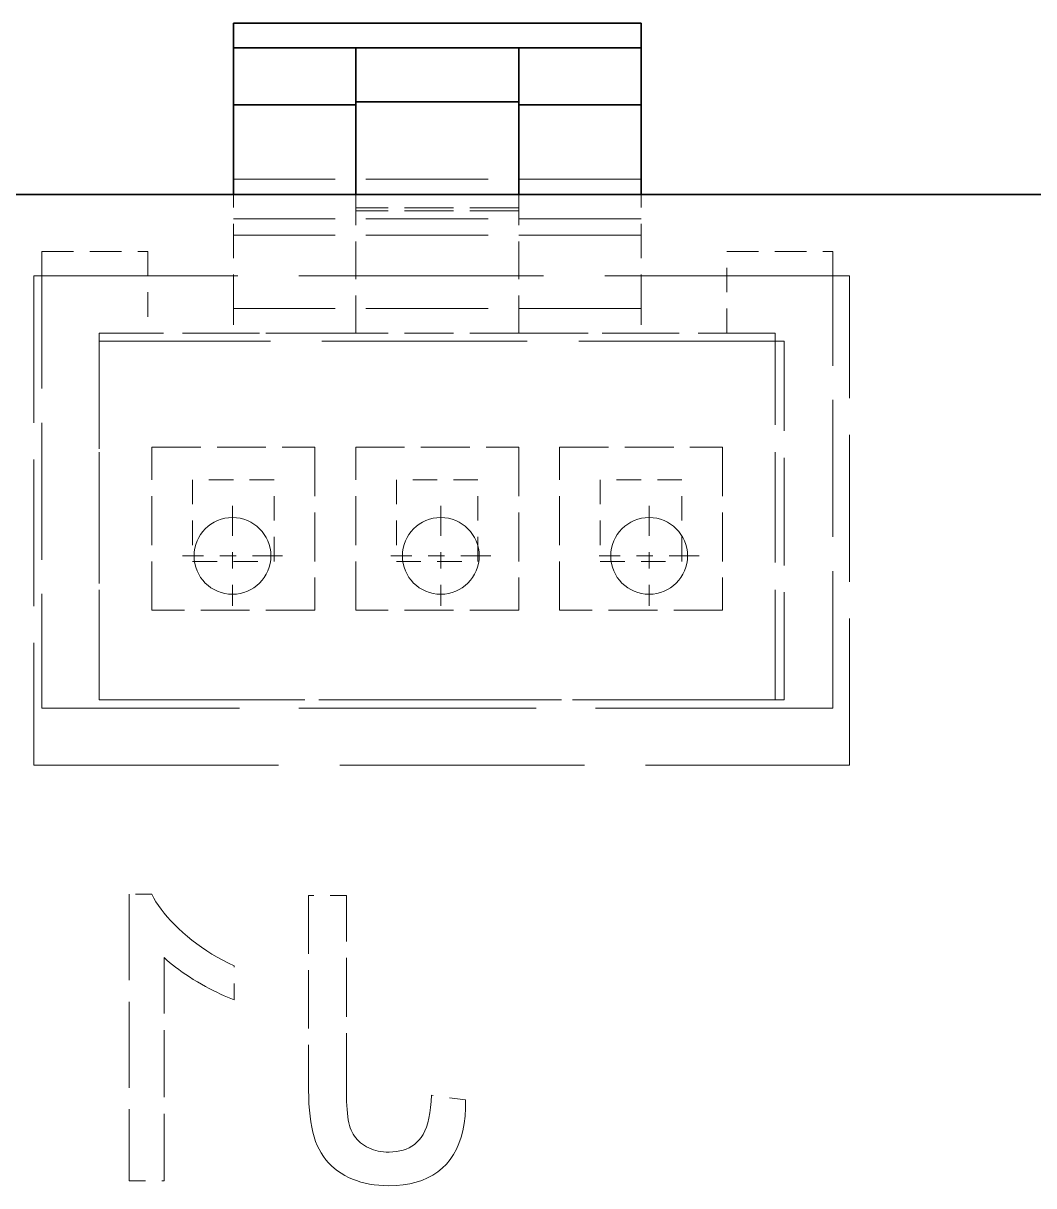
# Model space of a CAD drawing. Extents: x 23 to 417, y 3 to 294.
# Drawn here: x 241.01 to 247.21, y 143.61 to 150.74 of the extents above; entities that cross this region are included whole.
import ezdxf

# ---------------------------------------------------------------- set-up
doc = ezdxf.new("R2010")
doc.units = 0
doc.linetypes.add('DASHDOT', pattern=[18.5, 12, -3, 0.5, -3])
doc.linetypes.add('DASHED', pattern=[15, 12, -3])
doc.layers.get('0').update_dxf_attribs({"lineweight": 13})

# ---------------------------------------------------------------- blocks, each defined once
blk = doc.blocks.new('BLOCK3512')
at = {"color": 7, "linetype": 'DASHDOT', "lineweight": 13, "ltscale": 0.030627}
for p, q in [((-53.511, 44.479), (-53.511, 43.254)), ((-52.898, 43.867), (-54.123, 43.867))]:
    blk.add_line(p, q, dxfattribs=at)
blk = doc.blocks.new('BLOCK3513')
at = {"color": 7, "linetype": 'DASHDOT', "lineweight": 13, "ltscale": 0.030627}
for p, q in [((-56.066, 44.479), (-56.066, 43.254)), ((-55.453, 43.867), (-56.678, 43.867))]:
    blk.add_line(p, q, dxfattribs=at)
blk = doc.blocks.new('BLOCK3517')
at = {"color": 7, "linetype": 'DASHDOT', "lineweight": 13, "ltscale": 0.030627}
for p, q in [((-50.956, 44.479), (-50.956, 43.254)), ((-50.343, 43.867), (-51.568, 43.867))]:
    blk.add_line(p, q, dxfattribs=at)
blk = doc.blocks.new('BLOCK3528')
at = {"color": 7, "lineweight": 35, "ltscale": 0.0075}
for p, q in [((-56.055, 50.1), (-56.055, 50.4)), ((-51.055, 50.1), (-51.055, 50.4))]:
    blk.add_line(p, q, dxfattribs=at)
at = {"color": 7, "lineweight": 35, "ltscale": 0.125}
blk.add_line((-51.055, 50.4), (-56.055, 50.4), dxfattribs=at)
at = {"color": 7, "lineweight": 35, "ltscale": 0.0175}
for p, q in [((-56.055, 49.4), (-56.055, 50.1)), ((-51.055, 49.4), (-51.055, 50.1))]:
    blk.add_line(p, q, dxfattribs=at)
at = {"color": 7, "lineweight": 35, "ltscale": 0.0375}
for p, q in [((-54.555, 50.1), (-56.055, 50.1)), ((-51.055, 50.1), (-52.555, 50.1)), ((-54.555, 49.4), (-56.055, 49.4)), ((-51.055, 49.4), (-52.555, 49.4))]:
    blk.add_line(p, q, dxfattribs=at)
at = {"color": 7, "lineweight": 35, "ltscale": 0.016587}
for p, q in [((-54.555, 49.436), (-54.555, 50.1)), ((-52.555, 49.436), (-52.555, 50.1))]:
    blk.add_line(p, q, dxfattribs=at)
at = {"color": 7, "lineweight": 35, "ltscale": 0.05}
for p, q in [((-52.555, 50.1), (-54.555, 50.1)), ((-52.555, 49.436), (-54.555, 49.436))]:
    blk.add_line(p, q, dxfattribs=at)
at = {"color": 7, "lineweight": 35, "ltscale": 0.0275}
for p, q in [((-56.055, 48.3), (-56.055, 49.4)), ((-51.055, 48.3), (-51.055, 49.4))]:
    blk.add_line(p, q, dxfattribs=at)
at = {"color": 7, "lineweight": 35, "ltscale": 0.028413}
for p, q in [((-54.555, 48.3), (-54.555, 49.436)), ((-52.555, 48.3), (-52.555, 49.436))]:
    blk.add_line(p, q, dxfattribs=at)
at = {"color": 7, "linetype": 'DASHED', "lineweight": 13, "ltscale": 0.125}
for p, q in [((-51.055, 48.486), (-56.055, 48.486)), ((-51.055, 47.999), (-56.055, 47.999)), ((-51.055, 47.8), (-56.055, 47.8)), ((-51.055, 46.9), (-56.055, 46.9)), ((-51.055, 46.9), (-56.055, 46.9))]:
    blk.add_line(p, q, dxfattribs=at)
at = {"color": 7, "lineweight": 35}
blk.add_line((-81, 48.3), (-11.7, 48.3), dxfattribs=at)
at = {"color": 7, "linetype": 'DASHED', "lineweight": 13, "ltscale": 0.035}
for p, q in [((-56.055, 46.9), (-56.055, 48.3)), ((-51.055, 46.9), (-51.055, 48.3))]:
    blk.add_line(p, q, dxfattribs=at)
at = {"color": 7, "linetype": 'DASHED', "lineweight": 13, "ltscale": 0.004087}
for p, q in [((-54.555, 48.136), (-54.555, 48.3)), ((-52.555, 48.136), (-52.555, 48.3))]:
    blk.add_line(p, q, dxfattribs=at)
at = {"color": 7, "linetype": 'DASHED', "lineweight": 13, "ltscale": 0.038413}
for p, q in [((-54.555, 46.6), (-54.555, 48.136)), ((-52.555, 46.6), (-52.555, 48.136))]:
    blk.add_line(p, q, dxfattribs=at)
at = {"color": 7, "linetype": 'DASHED', "lineweight": 13, "ltscale": 0.05}
for p, q in [((-52.555, 48.136), (-54.555, 48.136)), ((-52.555, 48.1), (-54.555, 48.1)), ((-52.555, 46.6), (-54.555, 46.6)), ((-57.055, 45.2), (-55.055, 45.2)), ((-57.055, 43.2), (-57.055, 45.2)), ((-55.055, 45.2), (-55.055, 43.2)), ((-54.555, 45.2), (-52.555, 45.2)), ((-54.555, 43.2), (-54.555, 45.2)), ((-52.555, 45.2), (-52.555, 43.2)), ((-52.055, 45.2), (-50.055, 45.2)), ((-52.055, 43.2), (-52.055, 45.2)), ((-50.055, 45.2), (-50.055, 43.2)), ((-55.055, 43.2), (-57.055, 43.2)), ((-52.555, 43.2), (-54.555, 43.2)), ((-50.055, 43.2), (-52.055, 43.2))]:
    blk.add_line(p, q, dxfattribs=at)
at = {"color": 7, "linetype": 'DASHED', "lineweight": 13, "ltscale": 0.0325}
for p, q in [((-58.405, 47.6), (-57.105, 47.6)), ((-50.005, 47.6), (-48.705, 47.6))]:
    blk.add_line(p, q, dxfattribs=at)
at = {"color": 7, "linetype": 'DASHED', "lineweight": 13, "ltscale": 0.14}
for p, q in [((-58.405, 47.6), (-58.405, 42)), ((-48.705, 42), (-48.705, 47.6))]:
    blk.add_line(p, q, dxfattribs=at)
at = {"color": 7, "linetype": 'DASHED', "lineweight": 13, "ltscale": 0.025}
for p, q in [((-57.105, 47.6), (-57.105, 46.6)), ((-50.005, 46.6), (-50.005, 47.6)), ((-55.555, 44.8), (-56.555, 44.8)), ((-56.555, 44.8), (-56.555, 43.8)), ((-55.555, 43.8), (-55.555, 44.8)), ((-53.055, 44.8), (-54.055, 44.8)), ((-54.055, 44.8), (-54.055, 43.8)), ((-53.055, 43.8), (-53.055, 44.8)), ((-50.555, 44.8), (-51.555, 44.8)), ((-51.555, 44.8), (-51.555, 43.8)), ((-50.555, 43.8), (-50.555, 44.8)), ((-56.555, 43.8), (-55.555, 43.8)), ((-54.055, 43.8), (-53.055, 43.8)), ((-51.555, 43.8), (-50.555, 43.8))]:
    blk.add_line(p, q, dxfattribs=at)
at = {"color": 7, "linetype": 'DASHED', "lineweight": 13, "ltscale": 0.25}
for p, q in [((-48.5, 47.3), (-58.5, 47.3)), ((-58.5, 41.3), (-48.5, 41.3))]:
    blk.add_line(p, q, dxfattribs=at)
at = {"color": 7, "linetype": 'DASHED', "lineweight": 13, "ltscale": 0.15}
for p, q in [((-58.5, 47.3), (-58.5, 41.3)), ((-48.5, 41.3), (-48.5, 47.3))]:
    blk.add_line(p, q, dxfattribs=at)
at = {"color": 7, "linetype": 'DASHED', "lineweight": 13, "ltscale": 0.0075}
for p, q in [((-56.055, 46.9), (-56.055, 46.6)), ((-51.055, 46.9), (-51.055, 46.6))]:
    blk.add_line(p, q, dxfattribs=at)
at = {"color": 7, "linetype": 'DASHED', "lineweight": 13, "ltscale": 0.1125}
for p, q in [((-57.7, 42.1), (-57.7, 46.6)), ((-49.41, 42.1), (-49.41, 46.6))]:
    blk.add_line(p, q, dxfattribs=at)
at = {"color": 7, "linetype": 'DASHED', "lineweight": 13, "ltscale": 0.078625}
for p, q in [((-54.555, 46.6), (-57.7, 46.6)), ((-49.41, 46.6), (-52.555, 46.6))]:
    blk.add_line(p, q, dxfattribs=at)
at = {"color": 7, "linetype": 'DASHED', "lineweight": 13, "ltscale": 0.11}
for p, q in [((-57.7, 46.5), (-57.7, 42.1)), ((-49.3, 42.1), (-49.3, 46.5))]:
    blk.add_line(p, q, dxfattribs=at)
at = {"color": 7, "linetype": 'DASHED', "lineweight": 13, "ltscale": 0.21}
for p, q in [((-49.3, 46.5), (-57.7, 46.5)), ((-57.7, 42.1), (-49.3, 42.1))]:
    blk.add_line(p, q, dxfattribs=at)
at = {"color": 7, "linetype": 'DASHED', "lineweight": 13, "ltscale": 0.0375}
for p, q in [((-54.555, 46.6), (-56.055, 46.6)), ((-51.055, 46.6), (-52.555, 46.6))]:
    blk.add_line(p, q, dxfattribs=at)
at = {"color": 7, "linetype": 'DASHED', "lineweight": 13, "ltscale": 0.20725}
blk.add_line((-49.41, 42.1), (-57.7, 42.1), dxfattribs=at)
at = {"color": 7, "linetype": 'DASHED', "lineweight": 13, "ltscale": 0.2425}
blk.add_line((-48.705, 42), (-58.405, 42), dxfattribs=at)
at = {"color": 7, "linetype": 'DASHED', "lineweight": 13, "ltscale": 0.006923}
blk.add_line((-57.056, 39.716), (-57.333, 39.716), dxfattribs=at)
at = {"color": 7, "linetype": 'DASHED', "lineweight": 13, "ltscale": 0.087858}
blk.add_line((-57.333, 39.716), (-57.333, 36.201), dxfattribs=at)
at = {"color": 7, "linetype": 'DASHED', "lineweight": 13, "ltscale": 0.001286}
blk.add_line((-57.032, 39.67), (-57.056, 39.716), dxfattribs=at)
at = {"color": 7, "linetype": 'DASHED', "lineweight": 13, "ltscale": 0.001331}
blk.add_line((-57.005, 39.624), (-57.032, 39.67), dxfattribs=at)
at = {"color": 7, "linetype": 'DASHED', "lineweight": 13, "ltscale": 0.011579}
blk.add_line((-54.669, 39.701), (-55.132, 39.701), dxfattribs=at)
at = {"color": 7, "linetype": 'DASHED', "lineweight": 13, "ltscale": 0.059627}
blk.add_line((-55.132, 39.701), (-55.132, 37.316), dxfattribs=at)
at = {"color": 7, "linetype": 'DASHED', "lineweight": 13, "ltscale": 0.060283}
blk.add_line((-54.669, 37.29), (-54.669, 39.701), dxfattribs=at)
at = {"color": 7, "linetype": 'DASHED', "lineweight": 13, "ltscale": 0.001379}
blk.add_line((-56.975, 39.578), (-57.005, 39.624), dxfattribs=at)
at = {"color": 7, "linetype": 'DASHED', "lineweight": 13, "ltscale": 0.00143}
blk.add_line((-56.941, 39.532), (-56.975, 39.578), dxfattribs=at)
at = {"color": 7, "linetype": 'DASHED', "lineweight": 13, "ltscale": 0.001483}
blk.add_line((-56.905, 39.485), (-56.941, 39.532), dxfattribs=at)
at = {"color": 7, "linetype": 'DASHED', "lineweight": 13, "ltscale": 0.001538}
blk.add_line((-56.865, 39.438), (-56.905, 39.485), dxfattribs=at)
at = {"color": 7, "linetype": 'DASHED', "lineweight": 13, "ltscale": 0.001595}
blk.add_line((-56.822, 39.391), (-56.865, 39.438), dxfattribs=at)
at = {"color": 7, "linetype": 'DASHED', "lineweight": 13, "ltscale": 0.001655}
blk.add_line((-56.776, 39.344), (-56.822, 39.391), dxfattribs=at)
at = {"color": 7, "linetype": 'DASHED', "lineweight": 13, "ltscale": 0.001715}
blk.add_line((-56.727, 39.296), (-56.776, 39.344), dxfattribs=at)
at = {"color": 7, "linetype": 'DASHED', "lineweight": 13, "ltscale": 0.001778}
blk.add_line((-56.674, 39.248), (-56.727, 39.296), dxfattribs=at)
at = {"color": 7, "linetype": 'DASHED', "lineweight": 13, "ltscale": 0.001814}
blk.add_line((-56.619, 39.2), (-56.674, 39.248), dxfattribs=at)
at = {"color": 7, "linetype": 'DASHED', "lineweight": 13, "ltscale": 0.001827}
blk.add_line((-56.563, 39.154), (-56.619, 39.2), dxfattribs=at)
at = {"color": 7, "linetype": 'DASHED', "lineweight": 13, "ltscale": 0.001839}
blk.add_line((-56.504, 39.109), (-56.563, 39.154), dxfattribs=at)
at = {"color": 7, "linetype": 'DASHED', "lineweight": 13, "ltscale": 0.001855}
blk.add_line((-56.444, 39.066), (-56.504, 39.109), dxfattribs=at)
at = {"color": 7, "linetype": 'DASHED', "lineweight": 13, "ltscale": 0.06846}
blk.add_line((-56.904, 36.201), (-56.904, 38.94), dxfattribs=at)
at = {"color": 7, "linetype": 'DASHED', "lineweight": 13, "ltscale": 0.00109}
blk.add_line((-56.904, 38.94), (-56.871, 38.91), dxfattribs=at)
at = {"color": 7, "linetype": 'DASHED', "lineweight": 13, "ltscale": 0.001872}
blk.add_line((-56.382, 39.024), (-56.444, 39.066), dxfattribs=at)
at = {"color": 7, "linetype": 'DASHED', "lineweight": 13, "ltscale": 0.00189}
blk.add_line((-56.318, 38.984), (-56.382, 39.024), dxfattribs=at)
at = {"color": 7, "linetype": 'DASHED', "lineweight": 13, "ltscale": 0.00191}
blk.add_line((-56.252, 38.945), (-56.318, 38.984), dxfattribs=at)
at = {"color": 7, "linetype": 'DASHED', "lineweight": 13, "ltscale": 0.001931}
blk.add_line((-56.185, 38.908), (-56.252, 38.945), dxfattribs=at)
at = {"color": 7, "linetype": 'DASHED', "lineweight": 13, "ltscale": 0.001126}
blk.add_line((-56.871, 38.91), (-56.838, 38.88), dxfattribs=at)
at = {"color": 7, "linetype": 'DASHED', "lineweight": 13, "ltscale": 0.001163}
for p, q in [((-56.838, 38.88), (-56.802, 38.851)), ((-56.169, 38.473), (-56.126, 38.454))]:
    blk.add_line(p, q, dxfattribs=at)
at = {"color": 7, "linetype": 'DASHED', "lineweight": 13, "ltscale": 0.001201}
blk.add_line((-56.802, 38.851), (-56.764, 38.821), dxfattribs=at)
at = {"color": 7, "linetype": 'DASHED', "lineweight": 13, "ltscale": 0.001239}
blk.add_line((-56.764, 38.821), (-56.724, 38.792), dxfattribs=at)
at = {"color": 7, "linetype": 'DASHED', "lineweight": 13, "ltscale": 0.001278}
blk.add_line((-56.724, 38.792), (-56.682, 38.762), dxfattribs=at)
at = {"color": 7, "linetype": 'DASHED', "lineweight": 13, "ltscale": 0.001955}
blk.add_line((-56.115, 38.872), (-56.185, 38.908), dxfattribs=at)
at = {"color": 7, "linetype": 'DASHED', "lineweight": 13, "ltscale": 0.001979}
blk.add_line((-56.044, 38.837), (-56.115, 38.872), dxfattribs=at)
at = {"color": 7, "linetype": 'DASHED', "lineweight": 13, "ltscale": 0.010385}
blk.add_line((-56.044, 38.422), (-56.044, 38.837), dxfattribs=at)
at = {"color": 7, "linetype": 'DASHED', "lineweight": 13, "ltscale": 0.001318}
blk.add_line((-56.682, 38.762), (-56.639, 38.732), dxfattribs=at)
at = {"color": 7, "linetype": 'DASHED', "lineweight": 13, "ltscale": 0.001358}
blk.add_line((-56.639, 38.732), (-56.593, 38.703), dxfattribs=at)
at = {"color": 7, "linetype": 'DASHED', "lineweight": 13, "ltscale": 0.001399}
blk.add_line((-56.593, 38.703), (-56.546, 38.673), dxfattribs=at)
at = {"color": 7, "linetype": 'DASHED', "lineweight": 13, "ltscale": 0.00144}
for p, q in [((-56.546, 38.673), (-56.496, 38.644)), ((-56.496, 38.644), (-56.447, 38.615))]:
    blk.add_line(p, q, dxfattribs=at)
at = {"color": 7, "linetype": 'DASHED', "lineweight": 13, "ltscale": 0.0014}
blk.add_line((-56.447, 38.615), (-56.398, 38.587), dxfattribs=at)
at = {"color": 7, "linetype": 'DASHED', "lineweight": 13, "ltscale": 0.00136}
blk.add_line((-56.398, 38.587), (-56.35, 38.561), dxfattribs=at)
at = {"color": 7, "linetype": 'DASHED', "lineweight": 13, "ltscale": 0.001319}
blk.add_line((-56.35, 38.561), (-56.303, 38.537), dxfattribs=at)
at = {"color": 7, "linetype": 'DASHED', "lineweight": 13, "ltscale": 0.00128}
for p, q in [((-56.303, 38.537), (-56.257, 38.514)), ((-54.776, 36.323), (-54.734, 36.295))]:
    blk.add_line(p, q, dxfattribs=at)
at = {"color": 7, "linetype": 'DASHED', "lineweight": 13, "ltscale": 0.00124}
blk.add_line((-56.257, 38.514), (-56.213, 38.493), dxfattribs=at)
at = {"color": 7, "linetype": 'DASHED', "lineweight": 13, "ltscale": 0.001202}
blk.add_line((-56.213, 38.493), (-56.169, 38.473), dxfattribs=at)
at = {"color": 7, "linetype": 'DASHED', "lineweight": 13, "ltscale": 0.001125}
blk.add_line((-56.126, 38.454), (-56.085, 38.437), dxfattribs=at)
at = {"color": 7, "linetype": 'DASHED', "lineweight": 13, "ltscale": 0.001087}
blk.add_line((-56.085, 38.437), (-56.044, 38.422), dxfattribs=at)
at = {"color": 7, "linetype": 'DASHED', "lineweight": 13, "ltscale": 0.002147}
blk.add_line((-55.132, 37.316), (-55.131, 37.23), dxfattribs=at)
at = {"color": 7, "linetype": 'DASHED', "lineweight": 13, "ltscale": 0.002049}
blk.add_line((-55.131, 37.23), (-55.128, 37.148), dxfattribs=at)
at = {"color": 7, "linetype": 'DASHED', "lineweight": 13, "ltscale": 0.001463}
blk.add_line((-54.668, 37.231), (-54.669, 37.29), dxfattribs=at)
at = {"color": 7, "linetype": 'DASHED', "lineweight": 13, "ltscale": 0.001382}
blk.add_line((-54.667, 37.176), (-54.668, 37.231), dxfattribs=at)
at = {"color": 7, "linetype": 'DASHED', "lineweight": 13, "ltscale": 0.001945}
blk.add_line((-53.626, 37.252), (-53.63, 37.174), dxfattribs=at)
at = {"color": 7, "linetype": 'DASHED', "lineweight": 13, "ltscale": 0.010542}
blk.add_line((-53.208, 37.194), (-53.626, 37.252), dxfattribs=at)
at = {"color": 7, "linetype": 'DASHED', "lineweight": 13, "ltscale": 0.001953}
blk.add_line((-55.128, 37.148), (-55.122, 37.07), dxfattribs=at)
at = {"color": 7, "linetype": 'DASHED', "lineweight": 13, "ltscale": 0.001301}
for p, q in [((-54.665, 37.124), (-54.667, 37.176)), ((-54.734, 36.295), (-54.689, 36.268))]:
    blk.add_line(p, q, dxfattribs=at)
at = {"color": 7, "linetype": 'DASHED', "lineweight": 13, "ltscale": 0.001221}
blk.add_line((-54.661, 37.075), (-54.665, 37.124), dxfattribs=at)
at = {"color": 7, "linetype": 'DASHED', "lineweight": 13, "ltscale": 0.001141}
blk.add_line((-54.657, 37.03), (-54.661, 37.075), dxfattribs=at)
at = {"color": 7, "linetype": 'DASHED', "lineweight": 13, "ltscale": 0.001705}
blk.add_line((-53.637, 37.101), (-53.646, 37.034), dxfattribs=at)
at = {"color": 7, "linetype": 'DASHED', "lineweight": 13, "ltscale": 0.001824}
blk.add_line((-53.63, 37.174), (-53.637, 37.101), dxfattribs=at)
at = {"color": 7, "linetype": 'DASHED', "lineweight": 13, "ltscale": 0.002425}
blk.add_line((-53.214, 36.996), (-53.208, 37.092), dxfattribs=at)
at = {"color": 7, "linetype": 'DASHED', "lineweight": 13, "ltscale": 0.00255}
blk.add_line((-53.208, 37.092), (-53.208, 37.194), dxfattribs=at)
at = {"color": 7, "linetype": 'DASHED', "lineweight": 13, "ltscale": 0.001859}
for p, q in [((-55.122, 37.07), (-55.115, 36.996)), ((-53.742, 36.208), (-53.673, 36.237))]:
    blk.add_line(p, q, dxfattribs=at)
at = {"color": 7, "linetype": 'DASHED', "lineweight": 13, "ltscale": 0.001767}
blk.add_line((-55.115, 36.996), (-55.105, 36.926), dxfattribs=at)
at = {"color": 7, "linetype": 'DASHED', "lineweight": 13, "ltscale": 0.001063}
blk.add_line((-54.652, 36.988), (-54.657, 37.03), dxfattribs=at)
at = {"color": 7, "linetype": 'DASHED', "lineweight": 13, "ltscale": 0.000984804}
blk.add_line((-54.645, 36.949), (-54.652, 36.988), dxfattribs=at)
at = {"color": 7, "linetype": 'DASHED', "lineweight": 13, "ltscale": 0.000908592}
blk.add_line((-54.638, 36.913), (-54.645, 36.949), dxfattribs=at)
at = {"color": 7, "linetype": 'DASHED', "lineweight": 13, "ltscale": 0.001477}
blk.add_line((-53.658, 36.971), (-53.671, 36.914), dxfattribs=at)
at = {"color": 7, "linetype": 'DASHED', "lineweight": 13, "ltscale": 0.001589}
blk.add_line((-53.646, 37.034), (-53.658, 36.971), dxfattribs=at)
at = {"color": 7, "linetype": 'DASHED', "lineweight": 13, "ltscale": 0.002308}
blk.add_line((-53.225, 36.904), (-53.214, 36.996), dxfattribs=at)
at = {"color": 7, "linetype": 'DASHED', "lineweight": 13, "ltscale": 0.001677}
blk.add_line((-55.105, 36.926), (-55.094, 36.86), dxfattribs=at)
at = {"color": 7, "linetype": 'DASHED', "lineweight": 13, "ltscale": 0.00159}
blk.add_line((-55.094, 36.86), (-55.08, 36.798), dxfattribs=at)
at = {"color": 7, "linetype": 'DASHED', "lineweight": 13, "ltscale": 0.001507}
blk.add_line((-55.08, 36.798), (-55.064, 36.74), dxfattribs=at)
at = {"color": 7, "linetype": 'DASHED', "lineweight": 13, "ltscale": 0.000834159}
blk.add_line((-54.63, 36.881), (-54.638, 36.913), dxfattribs=at)
at = {"color": 7, "linetype": 'DASHED', "lineweight": 13, "ltscale": 0.000761759}
blk.add_line((-54.621, 36.852), (-54.63, 36.881), dxfattribs=at)
at = {"color": 7, "linetype": 'DASHED', "lineweight": 13, "ltscale": 0.000720198}
blk.add_line((-54.611, 36.825), (-54.621, 36.852), dxfattribs=at)
at = {"color": 7, "linetype": 'DASHED', "lineweight": 13, "ltscale": 0.000708816}
blk.add_line((-54.599, 36.799), (-54.611, 36.825), dxfattribs=at)
at = {"color": 7, "linetype": 'DASHED', "lineweight": 13, "ltscale": 0.000701169}
blk.add_line((-54.585, 36.775), (-54.599, 36.799), dxfattribs=at)
at = {"color": 7, "linetype": 'DASHED', "lineweight": 13, "ltscale": 0.001179}
blk.add_line((-53.706, 36.814), (-53.727, 36.772), dxfattribs=at)
at = {"color": 7, "linetype": 'DASHED', "lineweight": 13, "ltscale": 0.001271}
blk.add_line((-53.688, 36.862), (-53.706, 36.814), dxfattribs=at)
at = {"color": 7, "linetype": 'DASHED', "lineweight": 13, "ltscale": 0.001371}
blk.add_line((-53.671, 36.914), (-53.688, 36.862), dxfattribs=at)
at = {"color": 7, "linetype": 'DASHED', "lineweight": 13, "ltscale": 0.002101}
blk.add_line((-53.262, 36.736), (-53.241, 36.817), dxfattribs=at)
at = {"color": 7, "linetype": 'DASHED', "lineweight": 13, "ltscale": 0.002199}
blk.add_line((-53.241, 36.817), (-53.225, 36.904), dxfattribs=at)
at = {"color": 7, "linetype": 'DASHED', "lineweight": 13, "ltscale": 0.001428}
blk.add_line((-55.064, 36.74), (-55.046, 36.686), dxfattribs=at)
at = {"color": 7, "linetype": 'DASHED', "lineweight": 13, "ltscale": 0.001353}
blk.add_line((-55.046, 36.686), (-55.026, 36.636), dxfattribs=at)
at = {"color": 7, "linetype": 'DASHED', "lineweight": 13, "ltscale": 0.000696847}
blk.add_line((-54.57, 36.751), (-54.585, 36.775), dxfattribs=at)
at = {"color": 7, "linetype": 'DASHED', "lineweight": 13, "ltscale": 0.000695482}
blk.add_line((-54.554, 36.729), (-54.57, 36.751), dxfattribs=at)
at = {"color": 7, "linetype": 'DASHED', "lineweight": 13, "ltscale": 0.000698011}
blk.add_line((-54.535, 36.708), (-54.554, 36.729), dxfattribs=at)
at = {"color": 7, "linetype": 'DASHED', "lineweight": 13, "ltscale": 0.000703757}
blk.add_line((-54.516, 36.688), (-54.535, 36.708), dxfattribs=at)
at = {"color": 7, "linetype": 'DASHED', "lineweight": 13, "ltscale": 0.000712406}
blk.add_line((-54.494, 36.669), (-54.516, 36.688), dxfattribs=at)
at = {"color": 7, "linetype": 'DASHED', "lineweight": 13, "ltscale": 0.000724775}
blk.add_line((-54.471, 36.651), (-54.494, 36.669), dxfattribs=at)
at = {"color": 7, "linetype": 'DASHED', "lineweight": 13, "ltscale": 0.00073957}
blk.add_line((-54.447, 36.635), (-54.471, 36.651), dxfattribs=at)
at = {"color": 7, "linetype": 'DASHED', "lineweight": 13, "ltscale": 0.000970821}
blk.add_line((-53.834, 36.649), (-53.865, 36.627), dxfattribs=at)
at = {"color": 7, "linetype": 'DASHED', "lineweight": 13, "ltscale": 0.000975472}
blk.add_line((-53.804, 36.675), (-53.834, 36.649), dxfattribs=at)
at = {"color": 7, "linetype": 'DASHED', "lineweight": 13, "ltscale": 0.000988077}
blk.add_line((-53.776, 36.703), (-53.804, 36.675), dxfattribs=at)
at = {"color": 7, "linetype": 'DASHED', "lineweight": 13, "ltscale": 0.001027}
blk.add_line((-53.75, 36.735), (-53.776, 36.703), dxfattribs=at)
at = {"color": 7, "linetype": 'DASHED', "lineweight": 13, "ltscale": 0.001096}
blk.add_line((-53.727, 36.772), (-53.75, 36.735), dxfattribs=at)
at = {"color": 7, "linetype": 'DASHED', "lineweight": 13, "ltscale": 0.001939}
blk.add_line((-53.319, 36.589), (-53.288, 36.66), dxfattribs=at)
at = {"color": 7, "linetype": 'DASHED', "lineweight": 13, "ltscale": 0.002014}
blk.add_line((-53.288, 36.66), (-53.262, 36.736), dxfattribs=at)
at = {"color": 7, "linetype": 'DASHED', "lineweight": 13, "ltscale": 0.001304}
blk.add_line((-55.026, 36.636), (-55.003, 36.589), dxfattribs=at)
at = {"color": 7, "linetype": 'DASHED', "lineweight": 13, "ltscale": 0.001282}
blk.add_line((-55.003, 36.589), (-54.978, 36.544), dxfattribs=at)
at = {"color": 7, "linetype": 'DASHED', "lineweight": 13, "ltscale": 0.001265}
blk.add_line((-54.978, 36.544), (-54.951, 36.501), dxfattribs=at)
at = {"color": 7, "linetype": 'DASHED', "lineweight": 13, "ltscale": 0.001253}
blk.add_line((-54.951, 36.501), (-54.921, 36.461), dxfattribs=at)
at = {"color": 7, "linetype": 'DASHED', "lineweight": 13, "ltscale": 0.000748221}
blk.add_line((-54.421, 36.619), (-54.447, 36.635), dxfattribs=at)
at = {"color": 7, "linetype": 'DASHED', "lineweight": 13, "ltscale": 0.000749895}
blk.add_line((-54.394, 36.606), (-54.421, 36.619), dxfattribs=at)
at = {"color": 7, "linetype": 'DASHED', "lineweight": 13, "ltscale": 0.000754849}
blk.add_line((-54.367, 36.594), (-54.394, 36.606), dxfattribs=at)
at = {"color": 7, "linetype": 'DASHED', "lineweight": 13, "ltscale": 0.000761384}
blk.add_line((-54.338, 36.583), (-54.367, 36.594), dxfattribs=at)
at = {"color": 7, "linetype": 'DASHED', "lineweight": 13, "ltscale": 0.000772037}
blk.add_line((-54.308, 36.575), (-54.338, 36.583), dxfattribs=at)
at = {"color": 7, "linetype": 'DASHED', "lineweight": 13, "ltscale": 0.000785346}
blk.add_line((-54.278, 36.567), (-54.308, 36.575), dxfattribs=at)
at = {"color": 7, "linetype": 'DASHED', "lineweight": 13, "ltscale": 0.0007997}
blk.add_line((-54.246, 36.562), (-54.278, 36.567), dxfattribs=at)
at = {"color": 7, "linetype": 'DASHED', "lineweight": 13, "ltscale": 0.000817905}
blk.add_line((-54.214, 36.558), (-54.246, 36.562), dxfattribs=at)
at = {"color": 7, "linetype": 'DASHED', "lineweight": 13, "ltscale": 0.00083833}
blk.add_line((-54.18, 36.555), (-54.214, 36.558), dxfattribs=at)
at = {"color": 7, "linetype": 'DASHED', "lineweight": 13, "ltscale": 0.000859308}
blk.add_line((-54.146, 36.555), (-54.18, 36.555), dxfattribs=at)
at = {"color": 7, "linetype": 'DASHED', "lineweight": 13, "ltscale": 0.001157}
blk.add_line((-54.1, 36.556), (-54.146, 36.555), dxfattribs=at)
at = {"color": 7, "linetype": 'DASHED', "lineweight": 13, "ltscale": 0.00111}
blk.add_line((-54.056, 36.561), (-54.1, 36.556), dxfattribs=at)
at = {"color": 7, "linetype": 'DASHED', "lineweight": 13, "ltscale": 0.001069}
blk.add_line((-54.013, 36.568), (-54.056, 36.561), dxfattribs=at)
at = {"color": 7, "linetype": 'DASHED', "lineweight": 13, "ltscale": 0.001035}
blk.add_line((-53.973, 36.578), (-54.013, 36.568), dxfattribs=at)
at = {"color": 7, "linetype": 'DASHED', "lineweight": 13, "ltscale": 0.001007}
blk.add_line((-53.935, 36.592), (-53.973, 36.578), dxfattribs=at)
at = {"color": 7, "linetype": 'DASHED', "lineweight": 13, "ltscale": 0.000987304}
blk.add_line((-53.899, 36.608), (-53.935, 36.592), dxfattribs=at)
at = {"color": 7, "linetype": 'DASHED', "lineweight": 13, "ltscale": 0.000975278}
blk.add_line((-53.865, 36.627), (-53.899, 36.608), dxfattribs=at)
at = {"color": 7, "linetype": 'DASHED', "lineweight": 13, "ltscale": 0.001837}
blk.add_line((-53.396, 36.462), (-53.355, 36.523), dxfattribs=at)
at = {"color": 7, "linetype": 'DASHED', "lineweight": 13, "ltscale": 0.00188}
blk.add_line((-53.355, 36.523), (-53.319, 36.589), dxfattribs=at)
at = {"color": 7, "linetype": 'DASHED', "lineweight": 13, "ltscale": 0.001247}
for p, q in [((-54.921, 36.461), (-54.888, 36.423)), ((-54.888, 36.423), (-54.854, 36.388))]:
    blk.add_line(p, q, dxfattribs=at)
at = {"color": 7, "linetype": 'DASHED', "lineweight": 13, "ltscale": 0.001252}
blk.add_line((-54.854, 36.388), (-54.816, 36.354), dxfattribs=at)
at = {"color": 7, "linetype": 'DASHED', "lineweight": 13, "ltscale": 0.001793}
blk.add_line((-53.494, 36.356), (-53.443, 36.407), dxfattribs=at)
at = {"color": 7, "linetype": 'DASHED', "lineweight": 13, "ltscale": 0.00181}
blk.add_line((-53.443, 36.407), (-53.396, 36.462), dxfattribs=at)
at = {"color": 7, "linetype": 'DASHED', "lineweight": 13, "ltscale": 0.001263}
blk.add_line((-54.816, 36.354), (-54.776, 36.323), dxfattribs=at)
at = {"color": 7, "linetype": 'DASHED', "lineweight": 13, "ltscale": 0.001317}
blk.add_line((-54.689, 36.268), (-54.642, 36.244), dxfattribs=at)
at = {"color": 7, "linetype": 'DASHED', "lineweight": 13, "ltscale": 0.001326}
blk.add_line((-54.642, 36.244), (-54.594, 36.223), dxfattribs=at)
at = {"color": 7, "linetype": 'DASHED', "lineweight": 13, "ltscale": 0.001339}
blk.add_line((-54.594, 36.223), (-54.544, 36.204), dxfattribs=at)
at = {"color": 7, "linetype": 'DASHED', "lineweight": 13, "ltscale": 0.001818}
blk.add_line((-53.673, 36.237), (-53.609, 36.271), dxfattribs=at)
at = {"color": 7, "linetype": 'DASHED', "lineweight": 13, "ltscale": 0.001794}
blk.add_line((-53.609, 36.271), (-53.549, 36.311), dxfattribs=at)
at = {"color": 7, "linetype": 'DASHED', "lineweight": 13, "ltscale": 0.001786}
blk.add_line((-53.549, 36.311), (-53.494, 36.356), dxfattribs=at)
at = {"color": 7, "linetype": 'DASHED', "lineweight": 13, "ltscale": 0.010743}
blk.add_line((-57.333, 36.201), (-56.904, 36.201), dxfattribs=at)
at = {"color": 7, "linetype": 'DASHED', "lineweight": 13, "ltscale": 0.001356}
blk.add_line((-54.544, 36.204), (-54.492, 36.187), dxfattribs=at)
at = {"color": 7, "linetype": 'DASHED', "lineweight": 13, "ltscale": 0.001377}
blk.add_line((-54.492, 36.187), (-54.439, 36.173), dxfattribs=at)
at = {"color": 7, "linetype": 'DASHED', "lineweight": 13, "ltscale": 0.001401}
blk.add_line((-54.439, 36.173), (-54.384, 36.162), dxfattribs=at)
at = {"color": 7, "linetype": 'DASHED', "lineweight": 13, "ltscale": 0.001429}
blk.add_line((-54.384, 36.162), (-54.327, 36.153), dxfattribs=at)
at = {"color": 7, "linetype": 'DASHED', "lineweight": 13, "ltscale": 0.00146}
blk.add_line((-54.327, 36.153), (-54.269, 36.147), dxfattribs=at)
at = {"color": 7, "linetype": 'DASHED', "lineweight": 13, "ltscale": 0.001495}
blk.add_line((-54.269, 36.147), (-54.21, 36.143), dxfattribs=at)
at = {"color": 7, "linetype": 'DASHED', "lineweight": 13, "ltscale": 0.001532}
blk.add_line((-54.21, 36.143), (-54.148, 36.142), dxfattribs=at)
at = {"color": 7, "linetype": 'DASHED', "lineweight": 13, "ltscale": 0.002251}
blk.add_line((-54.148, 36.142), (-54.058, 36.144), dxfattribs=at)
at = {"color": 7, "linetype": 'DASHED', "lineweight": 13, "ltscale": 0.002151}
blk.add_line((-54.058, 36.144), (-53.973, 36.152), dxfattribs=at)
at = {"color": 7, "linetype": 'DASHED', "lineweight": 13, "ltscale": 0.002061}
blk.add_line((-53.973, 36.152), (-53.891, 36.165), dxfattribs=at)
at = {"color": 7, "linetype": 'DASHED', "lineweight": 13, "ltscale": 0.001981}
blk.add_line((-53.891, 36.165), (-53.814, 36.184), dxfattribs=at)
at = {"color": 7, "linetype": 'DASHED', "lineweight": 13, "ltscale": 0.001913}
blk.add_line((-53.814, 36.184), (-53.742, 36.208), dxfattribs=at)
at = {"color": 7, "linetype": 'DASHED', "lineweight": 13}
for centre in [(-56.066, 43.867), (-53.511, 43.867), (-50.956, 43.867)]:
    blk.add_circle(centre, 0.471, dxfattribs=at)

msp = doc.modelspace()

# ---------------------------------------------------------------- block references
at = {"lineweight": 0, "xscale": 0.5, "yscale": 0.5, "zscale": 0.5}
for name in ['BLOCK3528', 'BLOCK3513', 'BLOCK3512', 'BLOCK3517']:
    msp.add_blockref(name, (270.3286, 125.5377), dxfattribs=at)

doc.saveas('drawing.dxf')
